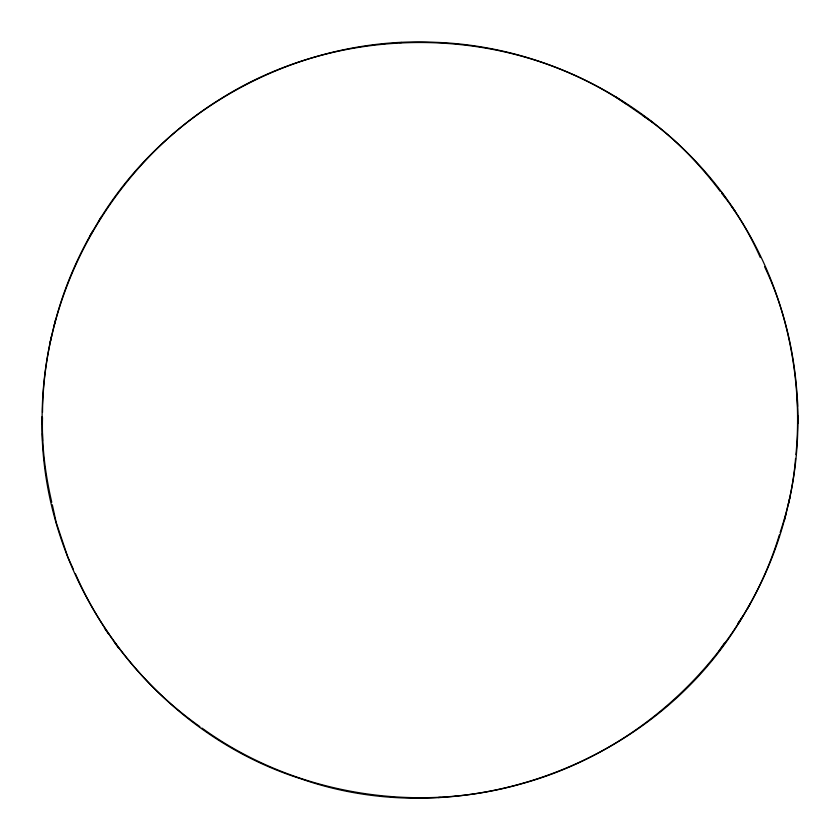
<?xml version="1.0" encoding="UTF-8"?>
<svg xmlns="http://www.w3.org/2000/svg" width="840" height="840" viewBox="0 0 840 840"><rect width="100%" height="100%" fill="white"/><g stroke="black" fill="none" stroke-linecap="round" stroke-linejoin="round"><path stroke-width="1.26" d="M42.168 424.179C41.696 394.58 44.877 364.854 51.597 336.031M797.832 415.863C798.304 445.452 795.123 475.178 788.403 504.011M795.553 458.451C793.601 483.661 788.141 508.536 780.108 532.497M795.942 454.64C804.132 367.584 781.421 277.536 731.189 205.727M54.002 326.214C62.286 293.034 75.401 261.019 92.537 231.43M747.464 608.601C764.6 579.012 777.714 546.998 785.999 513.817M50.001 342.689L55.545 319.736M784.455 520.296L789.999 497.343M779.341 534.912C743.284 654.465 642.285 750.529 522.186 783.615C414.288 814.558 292.919 793.937 201.957 728.06M98.469 221.571C167.653 106.659 301.938 35.637 435.855 42.336C555.293 46.673 670.299 111.72 735.536 211.869M42.021 416.756C38.398 576.744 148.323 730.37 300.825 778.775C461.727 835.107 654.675 765.261 741.531 618.461M89.754 236.177L101.115 217.077M738.885 622.965L750.246 603.865M737.604 623.784L743.516 615.195M719.155 650.738L724.427 643.083M383.061 43.88L384.919 43.754M399.683 42.662L401.909 42.504M438.092 797.528L440.318 797.37M455.081 796.278L456.939 796.152M625.852 103.824C506.993 23.51 342.069 22.396 220.878 98.711C113.841 164.692 43.774 286.493 42.515 412.44M642.516 115.364C672.63 135.922 698.428 162.446 720.332 191.52M615.542 96.705L653.551 122.966M199.868 726.621C145.677 688.264 102.008 634.662 75.464 573.815M721.885 193.536C737.562 212.972 750.173 234.78 760.326 257.576M721.497 192.014L725.771 198.072M104.465 628.163L108.811 634.305M114.23 641.97L118.503 648.029M764.621 266.774C787.784 315.389 798.137 369.579 797.979 423.286M73.248 569.058L67.851 557.172L56.227 522.585L52.322 504.767M51.765 502.226C45.329 474.516 41.664 446.04 42.515 417.575M797.423 398.958L797.58 406.487M42.42 433.545L42.578 441.074"/></g></svg>
